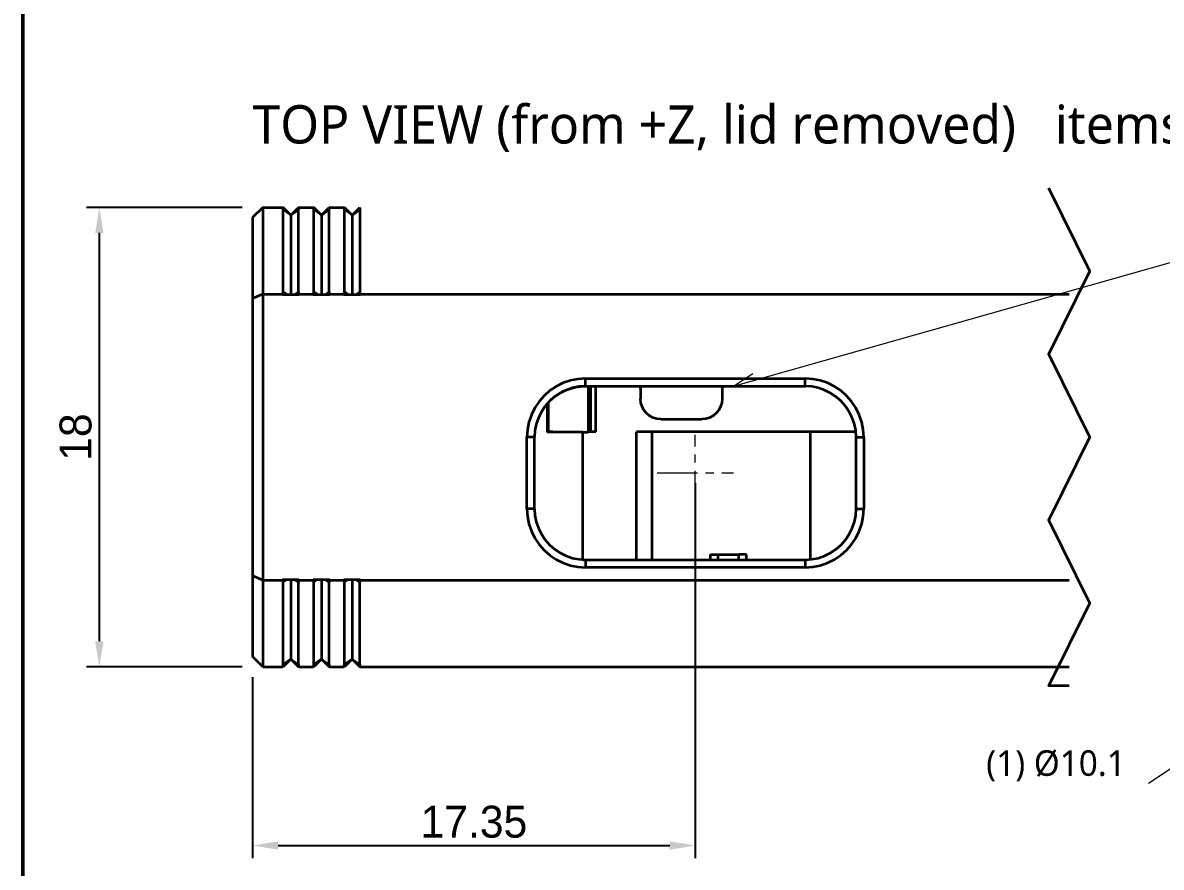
# Model space of a CAD drawing. Header units: millimetres. Extents: x 0 to 420, y 0 to 297.
# Drawn here: x 10 to 99.2, y 133.3 to 199.5 of the extents above; entities that cross this region are included whole.
import ezdxf

# ---------------------------------------------------------------- set-up
doc = ezdxf.new("R2010")
doc.units = ezdxf.units.MM
doc.linetypes.add('CENTER', pattern=[5.08, 3.175, -0.635, 0.635, -0.635])
for name, color, linetype, lineweight in [('BORDER', 7, 'Continuous', 50), ('CENTER', 1, 'CENTER', 13), ('DIM', 5, 'Continuous', 13), ('TEXT', 7, 'Continuous', 18), ('VISIBLE', 7, 'Continuous', 35)]:
    doc.layers.add(name, color=color, linetype=linetype, lineweight=lineweight)
doc.styles.add('OpenSans', font='OpenSans-Regular.ttf')
doc.dimstyles.new('FK', dxfattribs={"dimtxt": 2.5, "dimasz": 2, "dimexe": 1, "dimexo": 0.8, "dimgap": 0.6, "dimtad": 1, "dimdec": 3, "dimlfac": 0.5, "dimdsep": 46, "dimcen": 2.5, "dimclrd": 5, "dimclre": 5, "dimclrt": 7, "dimazin": 3, "dimtfac": 1, "dimtmove": 0, "dimatfit": 3})

msp = doc.modelspace()

# ---------------------------------------------------------------- linework, layer by layer
at = {"layer": 'BORDER'}
msp.add_lwpolyline([(10, 10), (410, 10), (410, 287), (10, 287)], close=True, dxfattribs=at)
at = {"layer": 'CENTER'}
for p, q in [((62.7, 161.19), (62.7, 167.19)), ((59.7, 164.19), (65.7, 164.19))]:
    msp.add_line(p, q, dxfattribs=at)
at = {"layer": 'DIM'}
for p, q in [((65.7, 170.99), (104.5, 181.99)), ((65.7, 170.99), (67.2093, 171.9708)), ((65.7, 170.99), (67.4995, 170.9473)), ((107.2082, 145.8582), (98.2082, 139.8582))]:
    msp.add_line(p, q, dxfattribs=at)
at = {"layer": 'VISIBLE'}
for points in [[(92, 147.5), (90.4, 147.5), (93.6, 154), (90.4, 160.5), (93.6, 167), (90.4, 173.5), (93.6, 180), (90.4, 186.5)], [(28.8, 185), (28, 184.2)], [(28.8, 185), (30.3506, 185)], [(28.8, 185), (28.8, 178.2)], [(30.3506, 185), (30.3575, 185), (30.3638, 185), (30.3696, 185), (30.3749, 185), (30.3797, 185), (30.384, 185), (30.3878, 185), (30.391, 185), (30.3938, 185), (30.396, 185), (30.3978, 185), (30.399, 185), (30.3998, 185), (30.4, 185)], [(30.4, 184.8243), (30.3998, 184.8365), (30.399, 184.8487), (30.3978, 184.861), (30.396, 184.8732), (30.3938, 184.8856), (30.391, 184.8979), (30.3878, 184.9104), (30.384, 184.9229), (30.3797, 184.9355), (30.3749, 184.9481), (30.3696, 184.9609), (30.3638, 184.9738), (30.3575, 184.9868), (30.3506, 185)], [(31, 184.4), (30.4, 185)], [(31, 184.4), (30.4, 185)], [(30.4, 178.3757), (30.4, 184.8243)], [(31, 184.4), (30.4, 184.8243)], [(31, 184.4), (31.6, 185)], [(31, 184.4), (31.6, 184.8243)], [(31.6, 185), (31.6002, 185), (31.601, 185), (31.6022, 185), (31.604, 185), (31.6062, 185), (31.609, 185), (31.6122, 185), (31.616, 185), (31.6203, 185), (31.6251, 185), (31.6304, 185), (31.6362, 185), (31.6425, 185), (31.6494, 185)], [(31.6494, 185), (31.6425, 184.9868), (31.6362, 184.9738), (31.6304, 184.9609), (31.6251, 184.9481), (31.6203, 184.9355), (31.616, 184.9229), (31.6122, 184.9104), (31.609, 184.8979), (31.6062, 184.8856), (31.604, 184.8732), (31.6022, 184.861), (31.601, 184.8487), (31.6002, 184.8365), (31.6, 184.8243)], [(31.6, 178.3757), (31.6, 184.8243)], [(31.6494, 185), (32.7506, 185)], [(32.7506, 185), (32.7575, 185), (32.7638, 185), (32.7696, 185), (32.7749, 185), (32.7797, 185), (32.784, 185), (32.7878, 185), (32.791, 185), (32.7938, 185), (32.796, 185), (32.7978, 185), (32.799, 185), (32.7998, 185), (32.8, 185)], [(32.8, 184.8243), (32.7998, 184.8365), (32.799, 184.8487), (32.7978, 184.861), (32.796, 184.8732), (32.7938, 184.8856), (32.791, 184.8979), (32.7878, 184.9104), (32.784, 184.9229), (32.7797, 184.9355), (32.7749, 184.9481), (32.7696, 184.9609), (32.7638, 184.9738), (32.7575, 184.9868), (32.7506, 185)], [(33.4, 184.4), (32.8, 185)], [(32.8, 178.3757), (32.8, 184.8243)], [(33.4, 184.4), (32.8, 184.8243)], [(33.4, 184.4), (34, 185)], [(33.4, 184.4), (34, 184.8243)], [(34, 185), (34.0002, 185), (34.001, 185), (34.0022, 185), (34.004, 185), (34.0062, 185), (34.009, 185), (34.0122, 185), (34.016, 185), (34.0203, 185), (34.0251, 185), (34.0304, 185), (34.0362, 185), (34.0425, 185), (34.0494, 185)], [(34.0494, 185), (34.0425, 184.9868), (34.0362, 184.9738), (34.0304, 184.9609), (34.0251, 184.9481), (34.0203, 184.9355), (34.016, 184.9229), (34.0122, 184.9104), (34.009, 184.8979), (34.0062, 184.8856), (34.004, 184.8732), (34.0022, 184.861), (34.001, 184.8487), (34.0002, 184.8365), (34, 184.8243)], [(34, 178.3757), (34, 184.8243)], [(34.0494, 185), (35.1506, 185)], [(35.1506, 185), (35.1575, 185), (35.1638, 185), (35.1696, 185), (35.1749, 185), (35.1797, 185), (35.184, 185), (35.1878, 185), (35.191, 185), (35.1938, 185), (35.196, 185), (35.1978, 185), (35.199, 185), (35.1998, 185), (35.2, 185)], [(35.2, 184.8243), (35.1998, 184.8365), (35.199, 184.8487), (35.1978, 184.861), (35.196, 184.8732), (35.1938, 184.8856), (35.191, 184.8979), (35.1878, 184.9104), (35.184, 184.9229), (35.1797, 184.9355), (35.1749, 184.9481), (35.1696, 184.9609), (35.1638, 184.9738), (35.1575, 184.9868), (35.1506, 185)], [(35.8, 184.4), (35.2, 185)], [(35.2, 178.3757), (35.2, 184.8243)], [(35.8, 184.4), (35.2, 184.8243)], [(35.8, 184.4), (36.4, 185)], [(35.8, 184.4), (36.4, 184.8243)], [(36.4, 185), (36.4, 184.9991), (36.4, 184.9962), (36.4, 184.9915), (36.4, 184.985), (36.4, 184.9766), (36.4, 184.9663), (36.4, 184.9543), (36.4, 184.9406), (36.4, 184.9251), (36.4, 184.908), (36.4, 184.8893), (36.4, 184.8691), (36.4, 184.8474), (36.4, 184.8243)], [(36.4, 184.8243), (36.4, 178.3757)], [(28, 184.2), (28, 177.8686)], [(31, 184.4), (31, 178.16)], [(33.4, 184.4), (33.4, 178.16)], [(35.8, 184.4), (35.8, 178.16)], [(28.8, 178.2), (28, 177.8686)], [(28, 177.8686), (28, 156.1314)], [(28.8, 178.2), (30.3506, 178.2)], [(28.8, 178.2), (28.8, 155.8)], [(30.3506, 178.2), (30.3575, 178.2132), (30.3638, 178.2262), (30.3696, 178.2391), (30.3749, 178.2519), (30.3797, 178.2645), (30.384, 178.2771), (30.3878, 178.2896), (30.391, 178.3021), (30.3938, 178.3144), (30.396, 178.3268), (30.3978, 178.339), (30.399, 178.3513), (30.3998, 178.3635), (30.4, 178.3757)], [(30.3648, 178.16), (30.3639, 178.1628), (30.3629, 178.1657), (30.362, 178.1685), (30.361, 178.1713), (30.36, 178.1742), (30.359, 178.177), (30.358, 178.1799), (30.357, 178.1827), (30.3559, 178.1856), (30.3549, 178.1885), (30.3538, 178.1914), (30.3528, 178.1942), (30.3517, 178.1971), (30.3506, 178.2)], [(30.3648, 178.16), (31.6352, 178.16)], [(30.7051, 178.16), (30.4, 178.3757)], [(31.2949, 178.16), (31.6, 178.3757)], [(31.6, 178.3757), (31.6002, 178.3635), (31.601, 178.3513), (31.6022, 178.339), (31.604, 178.3268), (31.6062, 178.3144), (31.609, 178.3021), (31.6122, 178.2896), (31.616, 178.2771), (31.6203, 178.2645), (31.6251, 178.2519), (31.6304, 178.2391), (31.6362, 178.2262), (31.6425, 178.2132), (31.6494, 178.2)], [(31.6494, 178.2), (31.6483, 178.1971), (31.6472, 178.1942), (31.6462, 178.1914), (31.6451, 178.1885), (31.6441, 178.1856), (31.643, 178.1827), (31.642, 178.1799), (31.641, 178.177), (31.64, 178.1742), (31.639, 178.1713), (31.638, 178.1685), (31.6371, 178.1657), (31.6361, 178.1628), (31.6352, 178.16)], [(31.6494, 178.2), (32.7506, 178.2)], [(32.7506, 178.2), (32.7575, 178.2132), (32.7638, 178.2262), (32.7696, 178.2391), (32.7749, 178.2519), (32.7797, 178.2645), (32.784, 178.2771), (32.7878, 178.2896), (32.791, 178.3021), (32.7938, 178.3144), (32.796, 178.3268), (32.7978, 178.339), (32.799, 178.3513), (32.7998, 178.3635), (32.8, 178.3757)], [(32.7648, 178.16), (32.7639, 178.1628), (32.7629, 178.1657), (32.762, 178.1685), (32.761, 178.1713), (32.76, 178.1742), (32.759, 178.177), (32.758, 178.1799), (32.757, 178.1827), (32.7559, 178.1856), (32.7549, 178.1885), (32.7538, 178.1914), (32.7528, 178.1942), (32.7517, 178.1971), (32.7506, 178.2)], [(32.7648, 178.16), (34.0352, 178.16)], [(33.1051, 178.16), (32.8, 178.3757)], [(33.6949, 178.16), (34, 178.3757)], [(34, 178.3757), (34.0002, 178.3635), (34.001, 178.3513), (34.0022, 178.339), (34.004, 178.3268), (34.0062, 178.3144), (34.009, 178.3021), (34.0122, 178.2896), (34.016, 178.2771), (34.0203, 178.2645), (34.0251, 178.2519), (34.0304, 178.2391), (34.0362, 178.2262), (34.0425, 178.2132), (34.0494, 178.2)], [(34.0494, 178.2), (34.0483, 178.1971), (34.0472, 178.1942), (34.0462, 178.1914), (34.0451, 178.1885), (34.0441, 178.1856), (34.043, 178.1827), (34.042, 178.1799), (34.041, 178.177), (34.04, 178.1742), (34.039, 178.1713), (34.038, 178.1685), (34.0371, 178.1657), (34.0361, 178.1628), (34.0352, 178.16)], [(34.0494, 178.2), (35.1506, 178.2)], [(35.1506, 178.2), (35.1575, 178.2132), (35.1638, 178.2262), (35.1696, 178.2391), (35.1749, 178.2519), (35.1797, 178.2645), (35.184, 178.2771), (35.1878, 178.2896), (35.191, 178.3021), (35.1938, 178.3144), (35.196, 178.3268), (35.1978, 178.339), (35.199, 178.3513), (35.1998, 178.3635), (35.2, 178.3757)], [(35.1648, 178.16), (35.1639, 178.1628), (35.1629, 178.1657), (35.162, 178.1685), (35.161, 178.1713), (35.16, 178.1742), (35.159, 178.177), (35.158, 178.1799), (35.157, 178.1827), (35.1559, 178.1856), (35.1549, 178.1885), (35.1538, 178.1914), (35.1528, 178.1942), (35.1517, 178.1971), (35.1506, 178.2)], [(35.1648, 178.16), (36.4352, 178.16)], [(35.5051, 178.16), (35.2, 178.3757)], [(36.0949, 178.16), (36.4, 178.3757)], [(36.4, 178.3757), (36.4, 178.3647), (36.4, 178.3535), (36.4, 178.3419), (36.4, 178.3302), (36.4, 178.3181), (36.4, 178.3058), (36.4, 178.2933), (36.4, 178.2806), (36.4, 178.2677), (36.4, 178.2545), (36.4, 178.2412), (36.4, 178.2276), (36.4, 178.2139), (36.4, 178.2)], [(36.4494, 178.2), (36.4457, 178.2), (36.4421, 178.2), (36.4384, 178.2), (36.4348, 178.2), (36.4312, 178.2), (36.4277, 178.2), (36.4241, 178.2), (36.4206, 178.2), (36.4171, 178.2), (36.4137, 178.2), (36.4102, 178.2), (36.4068, 178.2), (36.4034, 178.2), (36.4, 178.2)], [(36.4494, 178.2), (36.4483, 178.1971), (36.4472, 178.1942), (36.4462, 178.1914), (36.4451, 178.1885), (36.4441, 178.1856), (36.443, 178.1827), (36.442, 178.1799), (36.441, 178.177), (36.44, 178.1742), (36.439, 178.1713), (36.438, 178.1685), (36.4371, 178.1657), (36.4361, 178.1628), (36.4352, 178.16)], [(36.4494, 178.2), (92, 178.2)], [(54.1, 171.59), (53.4996, 171.5506), (52.9094, 171.4333), (52.3397, 171.2398), (51.8, 170.9737), (51.2997, 170.6394), (50.8473, 170.2427), (50.4506, 169.7903), (50.1163, 169.29), (49.8502, 168.7503), (49.6567, 168.1806), (49.5394, 167.5904), (49.5, 166.99)], [(54.1, 171.59), (71.3, 171.59)], [(54.1, 170.99), (54.1, 171.59)], [(75.9, 166.99), (75.8606, 167.5904), (75.7433, 168.1806), (75.5498, 168.7503), (75.2837, 169.29), (74.9494, 169.7903), (74.5527, 170.2427), (74.1003, 170.6394), (73.6, 170.9737), (73.0603, 171.2398), (72.4906, 171.4333), (71.9004, 171.5506), (71.3, 171.59)], [(71.3, 170.99), (71.3, 171.59)], [(54.1, 170.99), (53.5779, 170.9558), (53.0647, 170.8537), (52.5693, 170.6855), (52.1, 170.4541), (51.665, 170.1634), (51.2716, 169.8184), (50.9266, 169.425), (50.6359, 168.99), (50.4045, 168.5207), (50.2363, 168.0253), (50.1342, 167.5121), (50.1, 166.99)], [(51.0852, 169.6189), (51.3334, 169.8789), (51.6371, 170.1419), (51.9963, 170.3922), (52.4083, 170.6147), (52.8585, 170.7925), (53.3156, 170.9123), (53.7401, 170.9738), (54.1, 170.99)], [(54.1, 170.99), (71.3, 170.99)], [(54.3148, 170.99), (54.3148, 167.42)], [(54.5005, 167.42), (54.5005, 170.99)], [(54.9, 167.42), (54.9, 170.99)], [(58.4, 170.8), (58.4113, 170.99)], [(58.4, 170.8), (58.4, 170)], [(64.7887, 170.99), (64.8, 170.8)], [(64.8, 170.8), (64.8, 170)], [(75.3, 166.99), (75.2658, 167.5121), (75.1637, 168.0253), (74.9955, 168.5207), (74.7641, 168.99), (74.4734, 169.425), (74.1284, 169.8184), (73.735, 170.1634), (73.3, 170.4541), (72.8307, 170.6855), (72.3353, 170.8537), (71.8221, 170.9558), (71.3, 170.99)], [(51.0852, 169.6189), (51.0852, 167.38)], [(51.1881, 167.4), (51.1881, 169.7325)], [(60, 168.4), (59.6879, 168.4307), (59.3877, 168.5218), (59.1111, 168.6696), (58.8686, 168.8686), (58.6696, 169.1111), (58.5218, 169.3877), (58.4307, 169.6879), (58.4, 170)], [(64.8, 170), (64.7693, 169.6879), (64.6782, 169.3877), (64.5304, 169.1111), (64.3314, 168.8686), (64.0889, 168.6696), (63.8123, 168.5218), (63.5121, 168.4307), (63.2, 168.4)], [(60, 168.4), (63.2, 168.4)], [(49.5, 161.39), (49.5, 166.99)], [(50.1, 166.99), (49.5, 166.99)], [(50.1, 161.39), (50.1, 166.99)], [(53.8818, 167.38), (51.0852, 167.38)], [(51.851, 167.38), (51.7867, 167.38), (51.7236, 167.38), (51.6617, 167.38), (51.6012, 167.38), (51.5421, 167.38), (51.4844, 167.38), (51.4284, 167.38), (51.3739, 167.38), (51.3212, 167.38), (51.2702, 167.38), (51.221, 167.38), (51.1738, 167.38), (51.1285, 167.38), (51.0852, 167.38)], [(51.5249, 167.4), (51.4969, 167.4), (51.4695, 167.4), (51.4426, 167.4), (51.4164, 167.4), (51.3908, 167.4), (51.3658, 167.4), (51.3414, 167.4), (51.3176, 167.4), (51.2944, 167.4), (51.2719, 167.4), (51.25, 167.4), (51.2288, 167.4), (51.2081, 167.4), (51.1881, 167.4)], [(51.1881, 167.4), (51.228, 167.4), (51.2691, 167.4), (51.3115, 167.4), (51.3552, 167.4), (51.4001, 167.4), (51.4461, 167.4), (51.4932, 167.4), (51.5415, 167.4), (51.5907, 167.4), (51.641, 167.4), (51.6922, 167.4), (51.7443, 167.4), (51.7972, 167.4), (51.851, 167.4)], [(51.851, 167.38), (51.851, 167.4)], [(52.1, 167.38), (52.0821, 167.38), (52.0642, 167.38), (52.0463, 167.38), (52.0284, 167.38), (52.0105, 167.38), (51.9927, 167.38), (51.9748, 167.38), (51.957, 167.38), (51.9392, 167.38), (51.9215, 167.38), (51.9038, 167.38), (51.8862, 167.38), (51.8686, 167.38), (51.851, 167.38)], [(53.8818, 167.38), (54.3, 167.38)], [(53.8818, 157.396), (53.8818, 167.38)], [(54.3, 167.42), (54.3, 167.38)], [(54.3, 167.42), (54.3011, 167.42), (54.3021, 167.42), (54.3032, 167.42), (54.3043, 167.42), (54.3053, 167.42), (54.3064, 167.42), (54.3074, 167.42), (54.3085, 167.42), (54.3095, 167.42), (54.3106, 167.42), (54.3117, 167.42), (54.3127, 167.42), (54.3138, 167.42), (54.3148, 167.42)], [(54.5005, 167.42), (54.3148, 167.42)], [(54.9, 167.42), (54.8714, 167.42), (54.8428, 167.42), (54.8143, 167.42), (54.7857, 167.42), (54.7571, 167.42), (54.7286, 167.42), (54.7, 167.42), (54.6715, 167.42), (54.6429, 167.42), (54.6144, 167.42), (54.5859, 167.42), (54.5574, 167.42), (54.529, 167.42), (54.5005, 167.42)], [(58.1, 157.39), (58.1, 167.4)], [(59.3, 167.4), (59.2925, 167.4), (59.2699, 167.4), (59.2327, 167.4), (59.1812, 167.4), (59.1161, 167.4), (59.0382, 167.4), (58.9485, 167.4), (58.8482, 167.4), (58.7384, 167.4), (58.6207, 167.4), (58.4963, 167.4), (58.367, 167.4), (58.2344, 167.4), (58.1, 167.4)], [(71.7182, 167.4), (59.3, 167.4)], [(59.3, 167.4), (59.3, 157.39)], [(75.2789, 167.4), (71.7182, 167.4)], [(71.7182, 157.4119), (71.7182, 167.4)], [(75.3, 161.39), (75.3, 166.99)], [(75.3, 166.99), (75.9, 166.99)], [(75.9, 166.99), (75.9, 161.39)], [(49.5, 161.39), (49.5394, 160.7896), (49.6567, 160.1994), (49.8502, 159.6297), (50.1163, 159.09), (50.4506, 158.5897), (50.8473, 158.1373), (51.2997, 157.7406), (51.8, 157.4063), (52.3397, 157.1402), (52.9094, 156.9467), (53.4996, 156.8294), (54.1, 156.79)], [(50.1, 161.39), (49.5, 161.39)], [(50.1, 161.39), (50.1342, 160.8679), (50.2363, 160.3547), (50.4045, 159.8593), (50.6359, 159.39), (50.9266, 158.955), (51.2716, 158.5616), (51.665, 158.2166), (52.1, 157.9259), (52.5693, 157.6945), (53.0647, 157.5263), (53.5779, 157.4242), (54.1, 157.39)], [(71.3, 156.79), (71.9004, 156.8294), (72.4906, 156.9467), (73.0603, 157.1402), (73.6, 157.4063), (74.1003, 157.7406), (74.5527, 158.1373), (74.9494, 158.5897), (75.2837, 159.09), (75.5498, 159.6297), (75.7433, 160.1994), (75.8606, 160.7896), (75.9, 161.39)], [(71.3, 157.39), (71.8221, 157.4242), (72.3353, 157.5263), (72.8307, 157.6945), (73.3, 157.9259), (73.735, 158.2166), (74.1284, 158.5616), (74.4734, 158.955), (74.7641, 159.39), (74.9955, 159.8593), (75.1637, 160.3547), (75.2658, 160.8679), (75.3, 161.39)], [(75.3, 161.39), (75.9, 161.39)], [(53.9362, 157.3934), (54.1, 157.39)], [(54.1, 157.39), (71.3, 157.39)], [(54.1, 157.39), (54.1, 156.79)], [(63.9, 157.8), (63.9038, 157.8), (63.915, 157.8), (63.9337, 157.8), (63.9594, 157.8), (63.992, 157.8), (64.0309, 157.8), (64.0757, 157.8), (64.1259, 157.8), (64.1808, 157.8), (64.2397, 157.8), (64.3018, 157.8), (64.3665, 157.8), (64.4328, 157.8), (64.5, 157.8)], [(63.9, 157.39), (63.9, 157.8)], [(64.5, 157.8), (66.1, 157.8)], [(64.5, 157.39), (64.5, 157.8)], [(66.7, 157.8), (66.6962, 157.8), (66.685, 157.8), (66.6663, 157.8), (66.6406, 157.8), (66.608, 157.8), (66.5691, 157.8), (66.5243, 157.8), (66.4741, 157.8), (66.4192, 157.8), (66.3603, 157.8), (66.2982, 157.8), (66.2335, 157.8), (66.1672, 157.8), (66.1, 157.8)], [(66.1, 157.39), (66.1, 157.8)], [(66.7, 157.39), (66.7, 157.8)], [(66.7, 157.39), (66.7, 157.8)], [(66.7, 157.39), (66.7, 157.8)], [(71.3, 157.39), (71.3, 156.79)], [(28, 156.1314), (28, 149.8)], [(28.8, 155.8), (28, 156.1314)], [(71.3, 156.79), (54.1, 156.79)], [(28.8, 155.8), (30.3506, 155.8)], [(28.8, 155.8), (28.8, 149)], [(30.3506, 155.8), (30.3517, 155.8029), (30.3528, 155.8058), (30.3538, 155.8086), (30.3549, 155.8115), (30.3559, 155.8144), (30.357, 155.8173), (30.358, 155.8201), (30.359, 155.823), (30.36, 155.8258), (30.361, 155.8287), (30.362, 155.8315), (30.3629, 155.8343), (30.3639, 155.8372), (30.3648, 155.84)], [(30.4, 155.6243), (30.3998, 155.6365), (30.399, 155.6487), (30.3978, 155.661), (30.396, 155.6732), (30.3938, 155.6856), (30.391, 155.6979), (30.3878, 155.7104), (30.384, 155.7229), (30.3797, 155.7355), (30.3749, 155.7481), (30.3696, 155.7609), (30.3638, 155.7738), (30.3575, 155.7868), (30.3506, 155.8)], [(30.3648, 155.84), (31.6352, 155.84)], [(30.7051, 155.84), (30.4, 155.6243)], [(30.4, 149.1757), (30.4, 155.6243)], [(31, 155.84), (31, 149.6)], [(31.2949, 155.84), (31.6, 155.6243)], [(31.6494, 155.8), (31.6425, 155.7868), (31.6362, 155.7738), (31.6304, 155.7609), (31.6251, 155.7481), (31.6203, 155.7355), (31.616, 155.7229), (31.6122, 155.7104), (31.609, 155.6979), (31.6062, 155.6856), (31.604, 155.6732), (31.6022, 155.661), (31.601, 155.6487), (31.6002, 155.6365), (31.6, 155.6243)], [(31.6, 149.1757), (31.6, 155.6243)], [(31.6352, 155.84), (31.6361, 155.8372), (31.6371, 155.8343), (31.638, 155.8315), (31.639, 155.8287), (31.64, 155.8258), (31.641, 155.823), (31.642, 155.8201), (31.643, 155.8173), (31.6441, 155.8144), (31.6451, 155.8115), (31.6462, 155.8086), (31.6472, 155.8058), (31.6483, 155.8029), (31.6494, 155.8)], [(31.6494, 155.8), (32.7506, 155.8)], [(32.7506, 155.8), (32.7517, 155.8029), (32.7528, 155.8058), (32.7538, 155.8086), (32.7549, 155.8115), (32.7559, 155.8144), (32.757, 155.8173), (32.758, 155.8201), (32.759, 155.823), (32.76, 155.8258), (32.761, 155.8287), (32.762, 155.8315), (32.7629, 155.8343), (32.7639, 155.8372), (32.7648, 155.84)], [(32.8, 155.6243), (32.7998, 155.6365), (32.799, 155.6487), (32.7978, 155.661), (32.796, 155.6732), (32.7938, 155.6856), (32.791, 155.6979), (32.7878, 155.7104), (32.784, 155.7229), (32.7797, 155.7355), (32.7749, 155.7481), (32.7696, 155.7609), (32.7638, 155.7738), (32.7575, 155.7868), (32.7506, 155.8)], [(32.7648, 155.84), (34.0352, 155.84)], [(33.1051, 155.84), (32.8, 155.6243)], [(32.8, 149.1757), (32.8, 155.6243)], [(33.4, 155.84), (33.4, 149.6)], [(33.6949, 155.84), (34, 155.6243)], [(34.0494, 155.8), (34.0425, 155.7868), (34.0362, 155.7738), (34.0304, 155.7609), (34.0251, 155.7481), (34.0203, 155.7355), (34.016, 155.7229), (34.0122, 155.7104), (34.009, 155.6979), (34.0062, 155.6856), (34.004, 155.6732), (34.0022, 155.661), (34.001, 155.6487), (34.0002, 155.6365), (34, 155.6243)], [(34, 149.1757), (34, 155.6243)], [(34.0352, 155.84), (34.0361, 155.8372), (34.0371, 155.8343), (34.038, 155.8315), (34.039, 155.8287), (34.04, 155.8258), (34.041, 155.823), (34.042, 155.8201), (34.043, 155.8173), (34.0441, 155.8144), (34.0451, 155.8115), (34.0462, 155.8086), (34.0472, 155.8058), (34.0483, 155.8029), (34.0494, 155.8)], [(34.0494, 155.8), (35.1506, 155.8)], [(35.1506, 155.8), (35.1517, 155.8029), (35.1528, 155.8058), (35.1538, 155.8086), (35.1549, 155.8115), (35.1559, 155.8144), (35.157, 155.8173), (35.158, 155.8201), (35.159, 155.823), (35.16, 155.8258), (35.161, 155.8287), (35.162, 155.8315), (35.1629, 155.8343), (35.1639, 155.8372), (35.1648, 155.84)], [(35.2, 155.6243), (35.1998, 155.6365), (35.199, 155.6487), (35.1978, 155.661), (35.196, 155.6732), (35.1938, 155.6856), (35.191, 155.6979), (35.1878, 155.7104), (35.184, 155.7229), (35.1797, 155.7355), (35.1749, 155.7481), (35.1696, 155.7609), (35.1638, 155.7738), (35.1575, 155.7868), (35.1506, 155.8)], [(35.1648, 155.84), (36.4352, 155.84)], [(35.5051, 155.84), (35.2, 155.6243)], [(35.2, 149.1757), (35.2, 155.6243)], [(35.8, 155.84), (35.8, 149.6)], [(36.0949, 155.84), (36.4, 155.6243)], [(36.4494, 155.8), (36.4425, 155.7868), (36.4362, 155.7738), (36.4304, 155.7609), (36.4251, 155.7481), (36.4203, 155.7355), (36.416, 155.7229), (36.4122, 155.7104), (36.409, 155.6979), (36.4062, 155.6856), (36.404, 155.6732), (36.4022, 155.661), (36.401, 155.6487), (36.4002, 155.6365), (36.4, 155.6243)], [(36.4, 149.1757), (36.4, 155.6243)], [(36.4352, 155.84), (36.4361, 155.8372), (36.4371, 155.8343), (36.438, 155.8315), (36.439, 155.8287), (36.44, 155.8258), (36.441, 155.823), (36.442, 155.8201), (36.443, 155.8173), (36.4441, 155.8144), (36.4451, 155.8115), (36.4462, 155.8086), (36.4472, 155.8058), (36.4483, 155.8029), (36.4494, 155.8)], [(36.4494, 155.8), (92, 155.8)], [(28.8, 149), (28, 149.8)], [(28.8, 149), (30.3506, 149)], [(30.3506, 149), (30.3575, 149.0132), (30.3638, 149.0262), (30.3696, 149.0391), (30.3749, 149.0519), (30.3797, 149.0645), (30.384, 149.0771), (30.3878, 149.0896), (30.391, 149.1021), (30.3938, 149.1144), (30.396, 149.1268), (30.3978, 149.139), (30.399, 149.1513), (30.3998, 149.1635), (30.4, 149.1757)], [(30.4, 149), (30.3998, 149), (30.399, 149), (30.3978, 149), (30.396, 149), (30.3938, 149), (30.391, 149), (30.3878, 149), (30.384, 149), (30.3797, 149), (30.3749, 149), (30.3696, 149), (30.3638, 149), (30.3575, 149), (30.3506, 149)], [(31, 149.6), (30.4, 149)], [(31, 149.6), (30.4, 149.1757)], [(31, 149.6), (31.6, 149)], [(31, 149.6), (31.6, 149.1757)], [(31.6, 149.1757), (31.6002, 149.1635), (31.601, 149.1513), (31.6022, 149.139), (31.604, 149.1268), (31.6062, 149.1144), (31.609, 149.1021), (31.6122, 149.0896), (31.616, 149.0771), (31.6203, 149.0645), (31.6251, 149.0519), (31.6304, 149.0391), (31.6362, 149.0262), (31.6425, 149.0132), (31.6494, 149)], [(31.6494, 149), (31.6425, 149), (31.6362, 149), (31.6304, 149), (31.6251, 149), (31.6203, 149), (31.616, 149), (31.6122, 149), (31.609, 149), (31.6062, 149), (31.604, 149), (31.6022, 149), (31.601, 149), (31.6002, 149), (31.6, 149)], [(31.6494, 149), (32.7506, 149)], [(32.7506, 149), (32.7575, 149.0132), (32.7638, 149.0262), (32.7696, 149.0391), (32.7749, 149.0519), (32.7797, 149.0645), (32.784, 149.0771), (32.7878, 149.0896), (32.791, 149.1021), (32.7938, 149.1144), (32.796, 149.1268), (32.7978, 149.139), (32.799, 149.1513), (32.7998, 149.1635), (32.8, 149.1757)], [(32.8, 149), (32.7998, 149), (32.799, 149), (32.7978, 149), (32.796, 149), (32.7938, 149), (32.791, 149), (32.7878, 149), (32.784, 149), (32.7797, 149), (32.7749, 149), (32.7696, 149), (32.7638, 149), (32.7575, 149), (32.7506, 149)], [(33.4, 149.6), (32.8, 149)], [(33.4, 149.6), (32.8, 149.1757)], [(33.4, 149.6), (34, 149)], [(33.4, 149.6), (34, 149.1757)], [(34, 149.1757), (34.0002, 149.1635), (34.001, 149.1513), (34.0022, 149.139), (34.004, 149.1268), (34.0062, 149.1144), (34.009, 149.1021), (34.0122, 149.0896), (34.016, 149.0771), (34.0203, 149.0645), (34.0251, 149.0519), (34.0304, 149.0391), (34.0362, 149.0262), (34.0425, 149.0132), (34.0494, 149)], [(34.0494, 149), (34.0425, 149), (34.0362, 149), (34.0304, 149), (34.0251, 149), (34.0203, 149), (34.016, 149), (34.0122, 149), (34.009, 149), (34.0062, 149), (34.004, 149), (34.0022, 149), (34.001, 149), (34.0002, 149), (34, 149)], [(34.0494, 149), (35.1506, 149)], [(35.1506, 149), (35.1575, 149.0132), (35.1638, 149.0262), (35.1696, 149.0391), (35.1749, 149.0519), (35.1797, 149.0645), (35.184, 149.0771), (35.1878, 149.0896), (35.191, 149.1021), (35.1938, 149.1144), (35.196, 149.1268), (35.1978, 149.139), (35.199, 149.1513), (35.1998, 149.1635), (35.2, 149.1757)], [(35.2, 149), (35.1998, 149), (35.199, 149), (35.1978, 149), (35.196, 149), (35.1938, 149), (35.191, 149), (35.1878, 149), (35.184, 149), (35.1797, 149), (35.1749, 149), (35.1696, 149), (35.1638, 149), (35.1575, 149), (35.1506, 149)], [(35.8, 149.6), (35.2, 149)], [(35.8, 149.6), (35.2, 149.1757)], [(35.8, 149.6), (36.4, 149)], [(35.8, 149.6), (36.4, 149.1757)], [(36.4, 149.1757), (36.4002, 149.1635), (36.401, 149.1513), (36.4022, 149.139), (36.404, 149.1268), (36.4062, 149.1144), (36.409, 149.1021), (36.4122, 149.0896), (36.416, 149.0771), (36.4203, 149.0645), (36.4251, 149.0519), (36.4304, 149.0391), (36.4362, 149.0262), (36.4425, 149.0132), (36.4494, 149)], [(36.4494, 149), (36.4425, 149), (36.4362, 149), (36.4304, 149), (36.4251, 149), (36.4203, 149), (36.416, 149), (36.4122, 149), (36.409, 149), (36.4062, 149), (36.404, 149), (36.4022, 149), (36.401, 149), (36.4002, 149), (36.4, 149)], [(36.4494, 149), (92, 149)]]:
    msp.add_lwpolyline(points, dxfattribs=at)

# ---------------------------------------------------------------- texts
at = {"layer": 'TEXT', "style": 'OpenSans'}
for s, height, p in [('TOP VIEW (from +Z, lid removed)   items 5-7, 9, 11-14', 3, (28, 190)), ('(1) Ø10.1', 2, (85.4922, 140.4582))]:
    msp.add_text(s, height=height, dxfattribs=at).set_placement(p)

# ---------------------------------------------------------------- dimensions: what is measured, and where the dimension line sits
at = {"layer": 'DIM'}
msp.add_linear_dim(base=(16, 149), p1=(28, 149), p2=(28, 185), angle=90, dimstyle='FK', dxfattribs=at).render()
msp.add_linear_dim(base=(28, 135), p1=(28, 149), p2=(62.7, 164.19), dimstyle='FK', dxfattribs=at).render()

doc.saveas('drawing.dxf')
